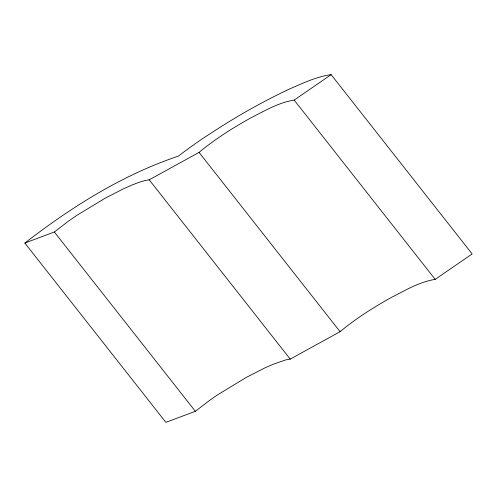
<?xml version="1.0" encoding="UTF-8"?>
<svg xmlns="http://www.w3.org/2000/svg" width="497" height="497" viewBox="0 0 497 497"><rect width="100%" height="100%" fill="white"/><g stroke="black" fill="none" stroke-linecap="round" stroke-linejoin="round"><path stroke-width="0.75" d="M24.85 243.058L54.347 232L68.667 220.991L77.234 215.108L105.488 197.992L123.672 188.698L131.755 185.114L138.843 182.393L144.72 180.604L149.212 179.815L199.067 152.393C214.903 139.16 232.466 128.158 250.432 118.087C264.429 110.968 278.45 102.587 294.168 100.077L331.132 74.649L472.15 253.942L435.186 279.37C419.468 281.886 405.446 290.267 391.45 297.38C373.483 307.45 355.92 318.459 340.085 331.685L290.236 359.114L285.738 359.903L272.778 364.413L264.696 367.991L246.506 377.291L218.258 394.401L209.691 400.29L195.364 411.299L165.868 422.351L24.85 243.058C71.394 207.094 122.374 174.876 178.411 156.114A144.888 41.754 -38.2 0 1 214.201 131.078C237.964 115.646 262.702 101.692 288.303 89.535C302.145 83.564 316.042 76.706 331.132 74.649M294.168 100.077L435.186 279.37M199.067 152.393L340.085 331.685M149.212 179.815L290.236 359.114M54.347 232L195.364 411.299"/></g></svg>
